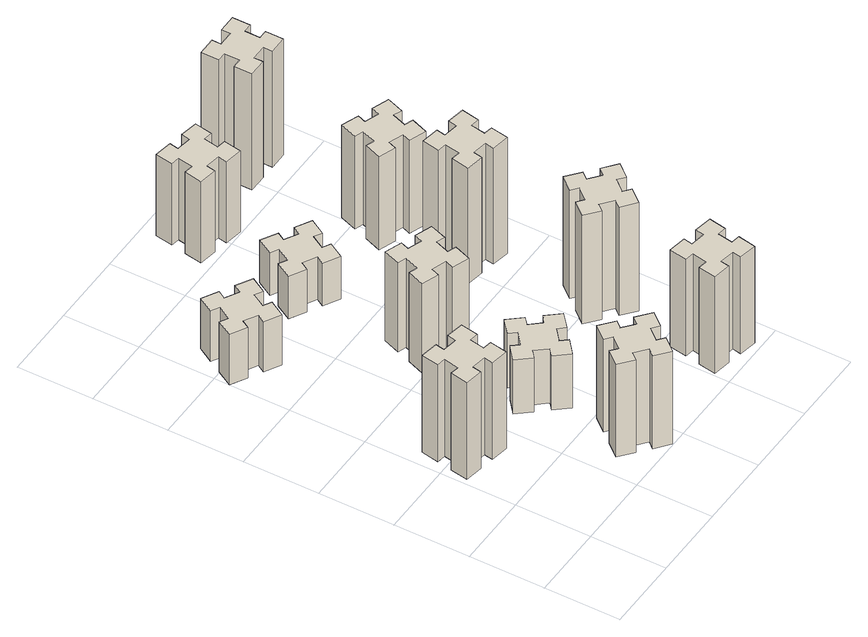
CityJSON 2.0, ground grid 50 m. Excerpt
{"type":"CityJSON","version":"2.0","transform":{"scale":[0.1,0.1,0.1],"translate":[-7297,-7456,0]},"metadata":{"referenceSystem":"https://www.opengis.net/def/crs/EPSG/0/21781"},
"CityObjects":{
"building1":{"type":"Building","attributes":{"class":"1000","function":"1000","usage":"1000","yearOfConstruction":2016,"roofType":"1000","measuredHeight":75,"storeysAboveGround":30,"storeysBelowGround":0},"geometry":[{"type":"Solid","lod":"1","boundaries":[[[[0,1,2,3,4,5,6,7,8,9,10,11,12,13,14,15,16,17,18,19]],[[17,16,20,21]],[[16,15,22,20]],[[15,14,23,22]],[[14,13,24,23]],[[13,12,25,24]],[[12,11,26,25]],[[11,10,27,26]],[[10,9,28,27]],[[9,8,29,28]],[[8,7,30,29]],[[7,6,31,30]],[[6,5,32,31]],[[5,4,33,32]],[[4,3,34,33]],[[3,2,35,34]],[[2,1,36,35]],[[1,0,37,36]],[[0,19,38,37]],[[19,18,39,38]],[[18,17,21,39]],[[24,25,26,27,28,29,30,31,32,33,34,35,36,37,38,39,21,20,22,23]]]]}]},
"building2":{"type":"Building","attributes":{"class":"1000","function":"1000","usage":"1000","yearOfConstruction":2016,"roofType":"1000","measuredHeight":72,"storeysAboveGround":30,"storeysBelowGround":0},"geometry":[{"type":"Solid","lod":"1","boundaries":[[[[40,41,42,43,44,45,46,47,48,49,50,51,52,53,54,55,56,57,58,59]],[[57,56,60,61]],[[56,55,62,60]],[[55,54,63,62]],[[54,53,64,63]],[[53,52,65,64]],[[52,51,66,65]],[[51,50,67,66]],[[50,49,68,67]],[[49,48,69,68]],[[48,47,70,69]],[[47,46,71,70]],[[46,45,72,71]],[[45,44,73,72]],[[44,43,74,73]],[[43,42,75,74]],[[42,41,76,75]],[[41,40,77,76]],[[40,59,78,77]],[[59,58,79,78]],[[58,57,61,79]],[[64,65,66,67,68,69,70,71,72,73,74,75,76,77,78,79,61,60,62,63]]]]}]},
"building3":{"type":"Building","attributes":{"class":"1000","function":"1000","usage":"1000","yearOfConstruction":2016,"roofType":"1000","measuredHeight":39,"storeysAboveGround":30,"storeysBelowGround":0},"geometry":[{"type":"Solid","lod":"1","boundaries":[[[[80,81,82,83,84,85,86,87,88,89,90,91,92,93,94,95,96,97,98,99]],[[97,96,100,101]],[[96,95,102,100]],[[95,94,103,102]],[[94,93,104,103]],[[93,92,105,104]],[[92,91,106,105]],[[91,90,107,106]],[[90,89,108,107]],[[89,88,109,108]],[[88,87,110,109]],[[87,86,111,110]],[[86,85,112,111]],[[85,84,113,112]],[[84,83,114,113]],[[83,82,115,114]],[[82,81,116,115]],[[81,80,117,116]],[[80,99,118,117]],[[99,98,119,118]],[[98,97,101,119]],[[104,105,106,107,108,109,110,111,112,113,114,115,116,117,118,119,101,100,102,103]]]]}]},
"building4":{"type":"Building","attributes":{"class":"1000","function":"1000","usage":"1000","yearOfConstruction":2016,"roofType":"1000","measuredHeight":42,"storeysAboveGround":30,"storeysBelowGround":0},"geometry":[{"type":"Solid","lod":"1","boundaries":[[[[120,121,122,123,124,125,126,127,128,129,130,131,132,133,134,135,136,137,138,139]],[[137,136,140,141]],[[136,135,142,140]],[[135,134,143,142]],[[134,133,144,143]],[[133,132,145,144]],[[132,131,146,145]],[[131,130,147,146]],[[130,129,148,147]],[[129,128,149,148]],[[128,127,150,149]],[[127,126,151,150]],[[126,125,152,151]],[[125,124,153,152]],[[124,123,154,153]],[[123,122,155,154]],[[122,121,156,155]],[[121,120,157,156]],[[120,139,158,157]],[[139,138,159,158]],[[138,137,141,159]],[[144,145,146,147,148,149,150,151,152,153,154,155,156,157,158,159,141,140,142,143]]]]}]},
"building5":{"type":"Building","attributes":{"class":"1000","function":"1000","usage":"1000","yearOfConstruction":2016,"roofType":"1000","measuredHeight":69,"storeysAboveGround":30,"storeysBelowGround":0},"geometry":[{"type":"Solid","lod":"1","boundaries":[[[[160,161,162,163,164,165,166,167,168,169,170,171,172,173,174,175,176,177,178,179]],[[177,176,180,181]],[[176,175,182,180]],[[175,174,183,182]],[[174,173,184,183]],[[173,172,185,184]],[[172,171,186,185]],[[171,170,187,186]],[[170,169,188,187]],[[169,168,189,188]],[[168,167,190,189]],[[167,166,191,190]],[[166,165,192,191]],[[165,164,193,192]],[[164,163,194,193]],[[163,162,195,194]],[[162,161,196,195]],[[161,160,197,196]],[[160,179,198,197]],[[179,178,199,198]],[[178,177,181,199]],[[184,185,186,187,188,189,190,191,192,193,194,195,196,197,198,199,181,180,182,183]]]]}]},
"building6":{"type":"Building","attributes":{"class":"1000","function":"1000","usage":"1000","yearOfConstruction":2016,"roofType":"1000","measuredHeight":33,"storeysAboveGround":30,"storeysBelowGround":0},"geometry":[{"type":"Solid","lod":"1","boundaries":[[[[200,201,202,203,204,205,206,207,208,209,210,211,212,213,214,215,216,217,218,219]],[[217,216,220,221]],[[216,215,222,220]],[[215,214,223,222]],[[214,213,224,223]],[[213,212,225,224]],[[212,211,226,225]],[[211,210,227,226]],[[210,209,228,227]],[[209,208,229,228]],[[208,207,230,229]],[[207,206,231,230]],[[206,205,232,231]],[[205,204,233,232]],[[204,203,234,233]],[[203,202,235,234]],[[202,201,236,235]],[[201,200,237,236]],[[200,219,238,237]],[[219,218,239,238]],[[218,217,221,239]],[[224,225,226,227,228,229,230,231,232,233,234,235,236,237,238,239,221,220,222,223]]]]}]},
"building7":{"type":"Building","attributes":{"class":"1000","function":"1000","usage":"1000","yearOfConstruction":2016,"roofType":"1000","measuredHeight":75,"storeysAboveGround":30,"storeysBelowGround":0},"geometry":[{"type":"Solid","lod":"1","boundaries":[[[[240,241,242,243,244,245,246,247,248,249,250,251,252,253,254,255,256,257,258,259]],[[257,256,260,261]],[[256,255,262,260]],[[255,254,263,262]],[[254,253,264,263]],[[253,252,265,264]],[[252,251,266,265]],[[251,250,267,266]],[[250,249,268,267]],[[249,248,269,268]],[[248,247,270,269]],[[247,246,271,270]],[[246,245,272,271]],[[245,244,273,272]],[[244,243,274,273]],[[243,242,275,274]],[[242,241,276,275]],[[241,240,277,276]],[[240,259,278,277]],[[259,258,279,278]],[[258,257,261,279]],[[264,265,266,267,268,269,270,271,272,273,274,275,276,277,278,279,261,260,262,263]]]]}]},
"building8":{"type":"Building","attributes":{"class":"1000","function":"1000","usage":"1000","yearOfConstruction":2016,"roofType":"1000","measuredHeight":63,"storeysAboveGround":30,"storeysBelowGround":0},"geometry":[{"type":"Solid","lod":"1","boundaries":[[[[280,281,282,283,284,285,286,287,288,289,290,291,292,293,294,295,296,297,298,299]],[[297,296,300,301]],[[296,295,302,300]],[[295,294,303,302]],[[294,293,304,303]],[[293,292,305,304]],[[292,291,306,305]],[[291,290,307,306]],[[290,289,308,307]],[[289,288,309,308]],[[288,287,310,309]],[[287,286,311,310]],[[286,285,312,311]],[[285,284,313,312]],[[284,283,314,313]],[[283,282,315,314]],[[282,281,316,315]],[[281,280,317,316]],[[280,299,318,317]],[[299,298,319,318]],[[298,297,301,319]],[[304,305,306,307,308,309,310,311,312,313,314,315,316,317,318,319,301,300,302,303]]]]}]},
"building9":{"type":"Building","attributes":{"class":"1000","function":"1000","usage":"1000","yearOfConstruction":2016,"roofType":"1000","measuredHeight":84,"storeysAboveGround":30,"storeysBelowGround":0},"geometry":[{"type":"Solid","lod":"1","boundaries":[[[[320,321,322,323,324,325,326,327,328,329,330,331,332,333,334,335,336,337,338,339]],[[337,336,340,341]],[[336,335,342,340]],[[335,334,343,342]],[[334,333,344,343]],[[333,332,345,344]],[[332,331,346,345]],[[331,330,347,346]],[[330,329,348,347]],[[329,328,349,348]],[[328,327,350,349]],[[327,326,351,350]],[[326,325,352,351]],[[325,324,353,352]],[[324,323,354,353]],[[323,322,355,354]],[[322,321,356,355]],[[321,320,357,356]],[[320,339,358,357]],[[339,338,359,358]],[[338,337,341,359]],[[344,345,346,347,348,349,350,351,352,353,354,355,356,357,358,359,341,340,342,343]]]]}]},
"building10":{"type":"Building","attributes":{"class":"1000","function":"1000","usage":"1000","yearOfConstruction":2016,"roofType":"1000","measuredHeight":90,"storeysAboveGround":30,"storeysBelowGround":0},"geometry":[{"type":"Solid","lod":"1","boundaries":[[[[360,361,362,363,364,365,366,367,368,369,370,371,372,373,374,375,376,377,378,379]],[[377,376,380,381]],[[376,375,382,380]],[[375,374,383,382]],[[374,373,384,383]],[[373,372,385,384]],[[372,371,386,385]],[[371,370,387,386]],[[370,369,388,387]],[[369,368,389,388]],[[368,367,390,389]],[[367,366,391,390]],[[366,365,392,391]],[[365,364,393,392]],[[364,363,394,393]],[[363,362,395,394]],[[362,361,396,395]],[[361,360,397,396]],[[360,379,398,397]],[[379,378,399,398]],[[378,377,381,399]],[[384,385,386,387,388,389,390,391,392,393,394,395,396,397,398,399,381,380,382,383]]]]}]},
"building11":{"type":"Building","attributes":{"class":"1000","function":"1000","usage":"1000","yearOfConstruction":2016,"roofType":"1000","measuredHeight":72,"storeysAboveGround":30,"storeysBelowGround":0},"geometry":[{"type":"Solid","lod":"1","boundaries":[[[[400,401,402,403,404,405,406,407,408,409,410,411,412,413,414,415,416,417,418,419]],[[417,416,420,421]],[[416,415,422,420]],[[415,414,423,422]],[[414,413,424,423]],[[413,412,425,424]],[[412,411,426,425]],[[411,410,427,426]],[[410,409,428,427]],[[409,408,429,428]],[[408,407,430,429]],[[407,406,431,430]],[[406,405,432,431]],[[405,404,433,432]],[[404,403,434,433]],[[403,402,435,434]],[[402,401,436,435]],[[401,400,437,436]],[[400,419,438,437]],[[419,418,439,438]],[[418,417,421,439]],[[424,425,426,427,428,429,430,431,432,433,434,435,436,437,438,439,421,420,422,423]]]]}]},
"building12":{"type":"Building","attributes":{"class":"1000","function":"1000","usage":"1000","yearOfConstruction":2016,"roofType":"1000","measuredHeight":90,"storeysAboveGround":30,"storeysBelowGround":0},"geometry":[{"type":"Solid","lod":"1","boundaries":[[[[440,441,442,443,444,445,446,447,448,449,450,451,452,453,454,455,456,457,458,459]],[[457,456,460,461]],[[456,455,462,460]],[[455,454,463,462]],[[454,453,464,463]],[[453,452,465,464]],[[452,451,466,465]],[[451,450,467,466]],[[450,449,468,467]],[[449,448,469,468]],[[448,447,470,469]],[[447,446,471,470]],[[446,445,472,471]],[[445,444,473,472]],[[444,443,474,473]],[[443,442,475,474]],[[442,441,476,475]],[[441,440,477,476]],[[440,459,478,477]],[[459,458,479,478]],[[458,457,461,479]],[[464,465,466,467,468,469,470,471,472,473,474,475,476,477,478,479,461,460,462,463]]]]}]}
},
"vertices":[
[335,917,0],[352,1015,0],[411,1005,0],[432,1123,0],[314,1144,0],[304,1085,0],[205,1102,0],[216,1161,0],[97,1182,0],[77,1064,0],[136,1054,0],[118,955,0],[59,966,0],[38,847,0],[157,827,0],[167,886,0],[265,868,0],[255,809,0],[373,788,0],[394,907,0],[265,868,750],[255,809,750],[167,886,750],[157,827,750],[38,847,750],[59,966,750],[118,955,750],[136,1054,750],[77,1064,750],[97,1182,750],[216,1161,750],[205,1102,750],[304,1085,750],[314,1144,750],[432,1123,750],[411,1005,750],[352,1015,750],[335,917,750],[394,907,750],[373,788,750],
[766,193,0],[843,129,0],[804,83,0],[896,6,0],[973,98,0],[927,136,0],[992,213,0],[1038,174,0],[1115,266,0],[1023,343,0],[984,297,0],[908,362,0],[946,408,0],[854,485,0],[777,393,0],[823,354,0],[759,278,0],[713,316,0],[636,224,0],[728,147,0],[759,278,720],[713,316,720],[823,354,720],[777,393,720],[854,485,720],[946,408,720],[908,362,720],[984,297,720],[1023,343,720],[1115,266,720],[1038,174,720],[992,213,720],[927,136,720],[973,98,720],[896,6,720],[804,83,720],[843,129,720],[766,193,720],[728,147,720],[636,224,720],
[306,2367,0],[356,2454,0],[408,2424,0],[468,2528,0],[364,2588,0],[334,2536,0],[247,2586,0],[277,2638,0],[173,2698,0],[113,2594,0],[165,2564,0],[115,2477,0],[63,2507,0],[3,2403,0],[107,2343,0],[137,2395,0],[224,2345,0],[194,2293,0],[298,2233,0],[358,2337,0],[224,2345,390],[194,2293,390],[137,2395,390],[107,2343,390],[3,2403,390],[63,2507,390],[115,2477,390],[165,2564,390],[113,2594,390],[173,2698,390],[277,2638,390],[247,2586,390],[334,2536,390],[364,2588,390],[468,2528,390],[408,2424,390],[356,2454,390],[306,2367,390],[358,2337,390],[298,2233,390],
[843,1002,0],[766,937,0],[728,983,0],[636,906,0],[713,814,0],[759,853,0],[823,776,0],[777,738,0],[854,646,0],[946,723,0],[908,769,0],[984,833,0],[1023,787,0],[1115,864,0],[1038,956,0],[992,918,0],[927,994,0],[973,1033,0],[896,1125,0],[804,1048,0],[927,994,420],[973,1033,420],[992,918,420],[1038,956,420],[1115,864,420],[1023,787,420],[984,833,420],[908,769,420],[946,723,420],[854,646,420],[777,738,420],[823,776,420],[759,853,420],[713,814,420],[636,906,420],[728,983,420],[766,937,420],[843,1002,420],[804,1048,420],[896,1125,420],
[962,1541,0],[996,1635,0],[1052,1614,0],[1093,1727,0],[980,1768,0],[960,1712,0],[866,1746,0],[887,1802,0],[774,1843,0],[733,1730,0],[789,1710,0],[755,1616,0],[699,1637,0],[657,1524,0],[770,1483,0],[791,1539,0],[885,1505,0],[864,1449,0],[977,1407,0],[1018,1520,0],[885,1505,690],[864,1449,690],[791,1539,690],[770,1483,690],[657,1524,690],[699,1637,690],[755,1616,690],[789,1710,690],[733,1730,690],[774,1843,690],[887,1802,690],[866,1746,690],[960,1712,690],[980,1768,690],[1093,1727,690],[1052,1614,690],[996,1635,690],[962,1541,690],[1018,1520,690],[977,1407,690],
[805,2564,0],[755,2477,0],[703,2507,0],[643,2403,0],[747,2343,0],[777,2395,0],[864,2345,0],[834,2293,0],[938,2233,0],[998,2337,0],[946,2367,0],[996,2454,0],[1048,2424,0],[1108,2528,0],[1004,2588,0],[974,2536,0],[887,2586,0],[917,2638,0],[813,2698,0],[753,2594,0],[887,2586,330],[917,2638,330],[974,2536,330],[1004,2588,330],[1108,2528,330],[1048,2424,330],[996,2454,330],[946,2367,330],[998,2337,330],[938,2233,330],[834,2293,330],[864,2345,330],[777,2395,330],[747,2343,330],[643,2403,330],[703,2507,330],[755,2477,330],[805,2564,330],[753,2594,330],[813,2698,330],
[1784,345,0],[1685,362,0],[1696,421,0],[1577,442,0],[1557,324,0],[1616,314,0],[1598,215,0],[1539,226,0],[1518,107,0],[1637,87,0],[1647,146,0],[1745,128,0],[1735,69,0],[1853,48,0],[1874,167,0],[1815,177,0],[1832,275,0],[1891,265,0],[1912,383,0],[1794,404,0],[1832,275,750],[1891,265,750],[1815,177,750],[1874,167,750],[1853,48,750],[1735,69,750],[1745,128,750],[1647,146,750],[1637,87,750],[1518,107,750],[1539,226,750],[1598,215,750],[1616,314,750],[1557,324,750],[1577,442,750],[1696,421,750],[1685,362,750],[1784,345,750],[1794,404,750],[1912,383,750],
[876,3274,0],[858,3175,0],[799,3186,0],[778,3067,0],[897,3047,0],[907,3106,0],[1005,3088,0],[995,3029,0],[1113,3008,0],[1134,3127,0],[1075,3137,0],[1092,3235,0],[1151,3225,0],[1172,3343,0],[1054,3364,0],[1044,3305,0],[945,3322,0],[956,3381,0],[837,3402,0],[817,3284,0],[945,3322,630],[956,3381,630],[1044,3305,630],[1054,3364,630],[1172,3343,630],[1151,3225,630],[1092,3235,630],[1075,3137,630],[1134,3127,630],[1113,3008,630],[995,3029,630],[1005,3088,630],[907,3106,630],[897,3047,630],[778,3067,630],[799,3186,630],[858,3175,630],[876,3274,630],[817,3284,630],[837,3402,630],
[1767,876,0],[1832,953,0],[1878,914,0],[1955,1006,0],[1863,1083,0],[1824,1037,0],[1748,1102,0],[1786,1148,0],[1694,1225,0],[1617,1133,0],[1663,1094,0],[1599,1018,0],[1553,1056,0],[1476,964,0],[1568,887,0],[1606,933,0],[1683,869,0],[1644,823,0],[1736,746,0],[1813,838,0],[1683,869,840],[1644,823,840],[1606,933,840],[1568,887,840],[1476,964,840],[1553,1056,840],[1599,1018,840],[1663,1094,840],[1617,1133,840],[1694,1225,840],[1786,1148,840],[1748,1102,840],[1824,1037,840],[1863,1083,840],[1955,1006,840],[1878,914,840],[1832,953,840],[1767,876,840],[1813,838,840],[1736,746,840],
[1547,1726,0],[1645,1708,0],[1635,1649,0],[1753,1628,0],[1774,1747,0],[1715,1757,0],[1732,1855,0],[1791,1845,0],[1812,1963,0],[1694,1984,0],[1684,1925,0],[1585,1942,0],[1596,2001,0],[1477,2022,0],[1457,1904,0],[1516,1894,0],[1498,1795,0],[1439,1806,0],[1418,1687,0],[1537,1667,0],[1498,1795,900],[1439,1806,900],[1516,1894,900],[1457,1904,900],[1477,2022,900],[1596,2001,900],[1585,1942,900],[1684,1925,900],[1694,1984,900],[1812,1963,900],[1791,1845,900],[1732,1855,900],[1715,1757,900],[1774,1747,900],[1753,1628,900],[1635,1649,900],[1645,1708,900],[1547,1726,900],[1537,1667,900],[1418,1687,900],
[1700,2452,0],[1606,2486,0],[1627,2542,0],[1514,2583,0],[1473,2470,0],[1529,2450,0],[1495,2356,0],[1439,2377,0],[1397,2264,0],[1510,2223,0],[1531,2279,0],[1625,2245,0],[1604,2189,0],[1717,2147,0],[1758,2260,0],[1702,2281,0],[1736,2375,0],[1792,2354,0],[1833,2467,0],[1720,2508,0],[1736,2375,720],[1792,2354,720],[1702,2281,720],[1758,2260,720],[1717,2147,720],[1604,2189,720],[1625,2245,720],[1531,2279,720],[1510,2223,720],[1397,2264,720],[1439,2377,720],[1495,2356,720],[1529,2450,720],[1473,2470,720],[1514,2583,720],[1627,2542,720],[1606,2486,720],[1700,2452,720],[1720,2508,720],[1833,2467,720],
[1565,3195,0],[1665,3195,0],[1665,3135,0],[1785,3135,0],[1785,3255,0],[1725,3255,0],[1725,3355,0],[1785,3355,0],[1785,3475,0],[1665,3475,0],[1665,3415,0],[1565,3415,0],[1565,3475,0],[1445,3475,0],[1445,3355,0],[1505,3355,0],[1505,3255,0],[1445,3255,0],[1445,3135,0],[1565,3135,0],[1505,3255,900],[1445,3255,900],[1505,3355,900],[1445,3355,900],[1445,3475,900],[1565,3475,900],[1565,3415,900],[1665,3415,900],[1665,3475,900],[1785,3475,900],[1785,3355,900],[1725,3355,900],[1725,3255,900],[1785,3255,900],[1785,3135,900],[1665,3135,900],[1665,3195,900],[1565,3195,900],[1565,3135,900],[1445,3135,900]
]}
